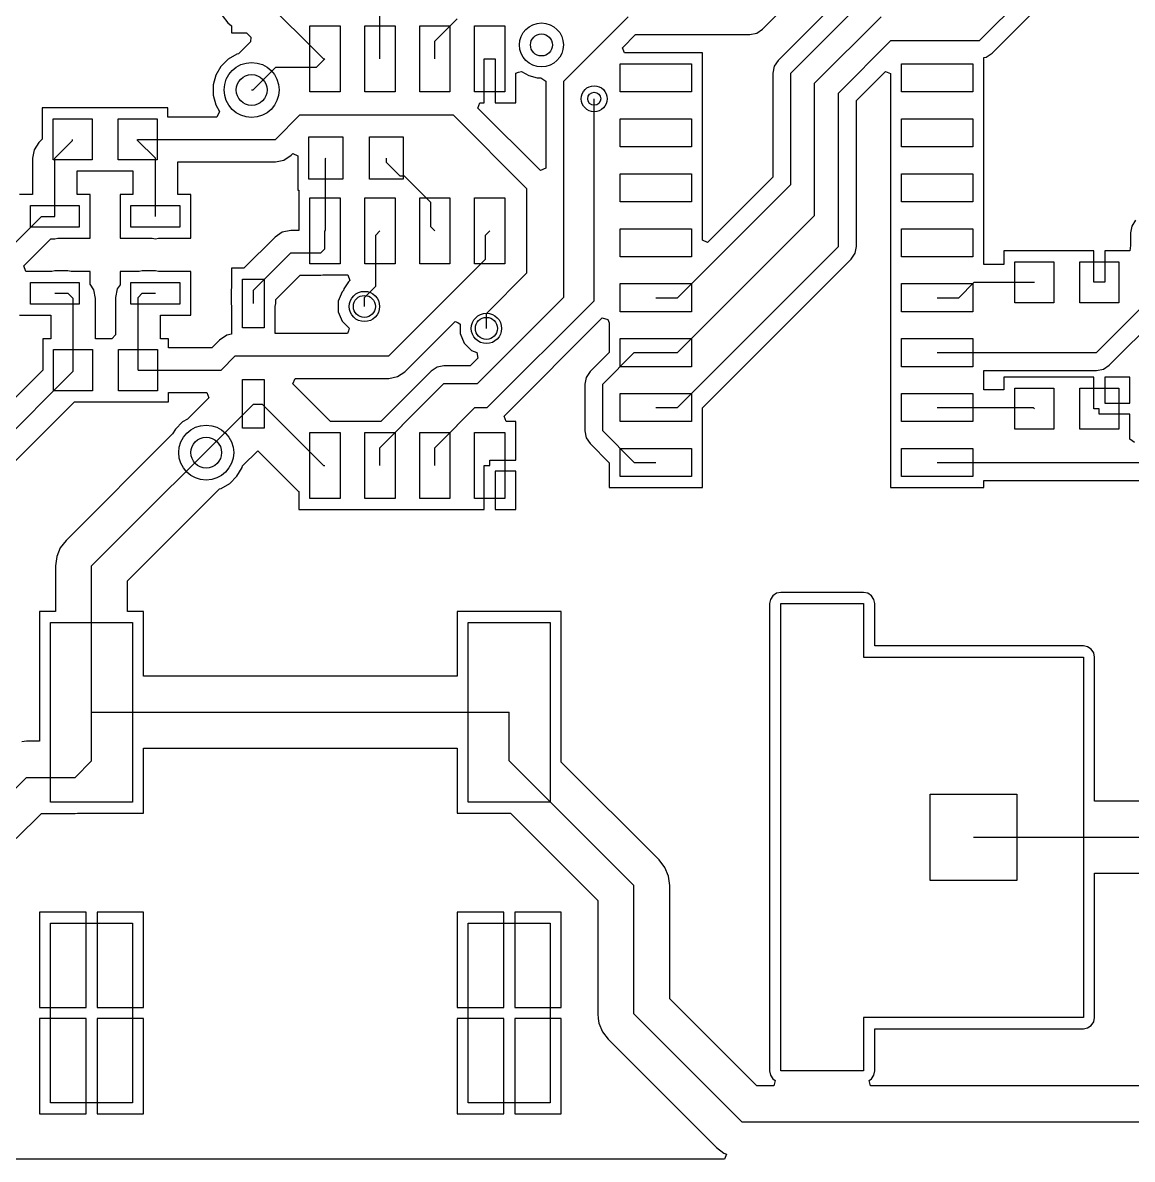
# Model space of a CAD drawing. Header units: inches. Extents: x 58 to 161, y 42 to 107.
# Drawn here: x 72.9 to 98.54, y 42.34 to 68.61 of the extents above; entities that cross this region are included whole.
import ezdxf

# ---------------------------------------------------------------- set-up
doc = ezdxf.new("R2010")
doc.units = ezdxf.units.IN
doc.layers.add('Top Layer', color=1, linetype='Continuous')
doc.layers.add('Via Holes', color=16, linetype='Continuous')

# ---------------------------------------------------------------- blocks, each defined once
blk = doc.blocks.new('VREG_LM2575HVSX_5_0_NOPB_4')
at = {"layer": 'Top Layer'}
for p, q in [((5.715, 4.165), (5.715, 5.4)), ((5.715, 5.4), (7.625, 5.4)), ((7.625, 5.4), (7.625, -5.4)), ((0.635, -4.165), (0.635, 4.165)), ((0.635, 4.165), (5.715, 4.165)), ((-7.625, 3.935), (-5.465, 3.935)), ((-7.625, 2.865), (-7.625, 3.935)), ((-5.465, 3.935), (-5.465, 2.865)), ((-5.465, 2.865), (-7.625, 2.865)), ((-7.625, 2.235), (-5.465, 2.235)), ((-7.625, 1.165), (-7.625, 2.235)), ((-5.465, 2.235), (-5.465, 1.165)), ((-5.465, 1.165), (-7.625, 1.165)), ((2.175, 1), (4.175, 1)), ((2.175, -1), (2.175, 1)), ((4.175, 1), (4.175, -1)), ((-7.625, 0.535), (-5.465, 0.535)), ((-7.625, -0.535), (-7.625, 0.535)), ((-5.465, 0.535), (-5.465, -0.535)), ((-5.465, -0.535), (-7.625, -0.535)), ((4.175, -1), (2.175, -1)), ((-7.625, -1.165), (-5.465, -1.165)), ((-7.625, -2.235), (-7.625, -1.165)), ((-5.465, -1.165), (-5.465, -2.235)), ((-5.465, -2.235), (-7.625, -2.235)), ((-7.625, -2.865), (-5.465, -2.865)), ((-7.625, -3.935), (-7.625, -2.865)), ((-5.465, -2.865), (-5.465, -3.935)), ((-5.465, -3.935), (-7.625, -3.935)), ((5.715, -4.165), (0.635, -4.165)), ((5.715, -5.4), (5.715, -4.165)), ((7.625, -5.4), (5.715, -5.4))]:
    blk.add_line(p, q, dxfattribs=at)
blk = doc.blocks.new('RESC1608X55N_12')
at = {"layer": 'Top Layer'}
for p, q in [((-1.2, -0.475), (-1.2, 0.475)), ((-1.2, 0.475), (-0.3, 0.475)), ((-0.3, 0.475), (-0.3, -0.475)), ((0.3, -0.475), (0.3, 0.475)), ((0.3, 0.475), (1.2, 0.475)), ((1.2, 0.475), (1.2, -0.475)), ((-0.3, -0.475), (-1.2, -0.475)), ((1.2, -0.475), (0.3, -0.475))]:
    blk.add_line(p, q, dxfattribs=at)
blk = doc.blocks.new('RESC1608X55N_14')
at = {"layer": 'Top Layer'}
for p, q in [((-1.2, -0.475), (-1.2, 0.475)), ((-1.2, 0.475), (-0.3, 0.475)), ((-0.3, 0.475), (-0.3, -0.475)), ((0.3, -0.475), (0.3, 0.475)), ((0.3, 0.475), (1.2, 0.475)), ((1.2, 0.475), (1.2, -0.475)), ((-0.3, -0.475), (-1.2, -0.475)), ((1.2, -0.475), (0.3, -0.475))]:
    blk.add_line(p, q, dxfattribs=at)
blk = doc.blocks.new('RESC1608X55N_16')
at = {"layer": 'Top Layer'}
for p, q in [((-1.2, -0.475), (-1.2, 0.475)), ((-1.2, 0.475), (-0.3, 0.475)), ((-0.3, 0.475), (-0.3, -0.475)), ((0.3, -0.475), (0.3, 0.475)), ((0.3, 0.475), (1.2, 0.475)), ((1.2, 0.475), (1.2, -0.475)), ((-0.3, -0.475), (-1.2, -0.475)), ((1.2, -0.475), (0.3, -0.475))]:
    blk.add_line(p, q, dxfattribs=at)
blk = doc.blocks.new('RESC1608X55N_18')
at = {"layer": 'Top Layer'}
for p, q in [((-1.2, -0.475), (-1.2, 0.475)), ((-1.2, 0.475), (-0.3, 0.475)), ((-0.3, 0.475), (-0.3, -0.475)), ((0.3, -0.475), (0.3, 0.475)), ((0.3, 0.475), (1.2, 0.475)), ((1.2, 0.475), (1.2, -0.475)), ((-0.3, -0.475), (-1.2, -0.475)), ((1.2, -0.475), (0.3, -0.475))]:
    blk.add_line(p, q, dxfattribs=at)
blk = doc.blocks.new('SOD2713X115N_54')
at = {"layer": 'Top Layer'}
for p, q in [((-1.724, 0.25), (-0.599, 0.25)), ((-1.724, -0.25), (-1.724, 0.25)), ((-0.599, 0.25), (-0.599, -0.25)), ((0.599, 0.25), (1.724, 0.25)), ((0.599, -0.25), (0.599, 0.25)), ((1.724, 0.25), (1.724, -0.25)), ((-0.599, -0.25), (-1.724, -0.25)), ((1.724, -0.25), (0.599, -0.25))]:
    blk.add_line(p, q, dxfattribs=at)
blk = doc.blocks.new('SOD2713X115N_56')
at = {"layer": 'Top Layer'}
for p, q in [((-1.724, 0.25), (-0.599, 0.25)), ((-1.724, -0.25), (-1.724, 0.25)), ((-0.599, 0.25), (-0.599, -0.25)), ((0.599, 0.25), (1.724, 0.25)), ((0.599, -0.25), (0.599, 0.25)), ((1.724, 0.25), (1.724, -0.25)), ((-0.599, -0.25), (-1.724, -0.25)), ((1.724, -0.25), (0.599, -0.25))]:
    blk.add_line(p, q, dxfattribs=at)
blk = doc.blocks.new('SOD2713X115N_66')
at = {"layer": 'Top Layer'}
for p, q in [((-1.724, 0.25), (-0.599, 0.25)), ((-1.724, -0.25), (-1.724, 0.25)), ((-0.599, 0.25), (-0.599, -0.25)), ((0.599, 0.25), (1.724, 0.25)), ((0.599, -0.25), (0.599, 0.25)), ((1.724, 0.25), (1.724, -0.25)), ((-0.599, -0.25), (-1.724, -0.25)), ((1.724, -0.25), (0.599, -0.25))]:
    blk.add_line(p, q, dxfattribs=at)
blk = doc.blocks.new('16SVF270M_73')
at = {"layer": 'Top Layer'}
for p, q in [((-5.55, 0.95), (-1.4, 0.95)), ((-5.55, -0.95), (-5.55, 0.95)), ((-1.4, 0.95), (-1.4, -0.95)), ((1.4, 0.95), (5.55, 0.95)), ((1.4, -0.95), (1.4, 0.95)), ((5.55, 0.95), (5.55, -0.95)), ((-1.4, -0.95), (-5.55, -0.95)), ((5.55, -0.95), (1.4, -0.95))]:
    blk.add_line(p, q, dxfattribs=at)
blk = doc.blocks.new('16SVF270M_74')
at = {"layer": 'Top Layer'}
for p, q in [((-5.55, 0.95), (-1.4, 0.95)), ((-5.55, -0.95), (-5.55, 0.95)), ((-1.4, 0.95), (-1.4, -0.95)), ((1.4, 0.95), (5.55, 0.95)), ((1.4, -0.95), (1.4, 0.95)), ((5.55, 0.95), (5.55, -0.95)), ((-1.4, -0.95), (-5.55, -0.95)), ((5.55, -0.95), (1.4, -0.95))]:
    blk.add_line(p, q, dxfattribs=at)
blk = doc.blocks.new('CAPC1608X87N_89')
at = {"layer": 'Top Layer'}
for p, q in [((-1.09, -0.49), (-1.09, 0.49)), ((-1.09, 0.49), (-0.31, 0.49)), ((-0.31, 0.49), (-0.31, -0.49)), ((0.31, -0.49), (0.31, 0.49)), ((0.31, 0.49), (1.09, 0.49)), ((1.09, 0.49), (1.09, -0.49)), ((-0.31, -0.49), (-1.09, -0.49)), ((1.09, -0.49), (0.31, -0.49))]:
    blk.add_line(p, q, dxfattribs=at)
blk = doc.blocks.new('SOIC127P600X175_8N_95')
at = {"layer": 'Top Layer'}
for p, q in [((-3.475, 2.255), (-1.95, 2.255)), ((-3.475, 1.555), (-3.475, 2.255)), ((-1.95, 2.255), (-1.95, 1.555)), ((1.95, 2.255), (3.475, 2.255)), ((1.95, 1.555), (1.95, 2.255)), ((3.475, 2.255), (3.475, 1.555)), ((-1.95, 1.555), (-3.475, 1.555)), ((3.475, 1.555), (1.95, 1.555)), ((-3.475, 0.985), (-1.95, 0.985)), ((-3.475, 0.285), (-3.475, 0.985)), ((-1.95, 0.985), (-1.95, 0.285)), ((1.95, 0.985), (3.475, 0.985)), ((1.95, 0.285), (1.95, 0.985)), ((3.475, 0.985), (3.475, 0.285)), ((-1.95, 0.285), (-3.475, 0.285)), ((3.475, 0.285), (1.95, 0.285)), ((-3.475, -0.285), (-1.95, -0.285)), ((-3.475, -0.985), (-3.475, -0.285)), ((-1.95, -0.285), (-1.95, -0.985)), ((1.95, -0.285), (3.475, -0.285)), ((1.95, -0.985), (1.95, -0.285)), ((3.475, -0.285), (3.475, -0.985)), ((-1.95, -0.985), (-3.475, -0.985)), ((3.475, -0.985), (1.95, -0.985)), ((-3.475, -1.555), (-1.95, -1.555)), ((-3.475, -2.255), (-3.475, -1.555)), ((-1.95, -1.555), (-1.95, -2.255)), ((1.95, -1.555), (3.475, -1.555)), ((1.95, -2.255), (1.95, -1.555)), ((3.475, -1.555), (3.475, -2.255)), ((-1.95, -2.255), (-3.475, -2.255)), ((3.475, -2.255), (1.95, -2.255))]:
    blk.add_line(p, q, dxfattribs=at)
blk = doc.blocks.new('SOIC127P700X220_16N_97')
at = {"layer": 'Top Layer'}
for p, q in [((-4.075, 4.77), (-2.425, 4.77)), ((-4.075, 4.12), (-4.075, 4.77)), ((-2.425, 4.77), (-2.425, 4.12)), ((2.425, 4.77), (4.075, 4.77)), ((2.425, 4.12), (2.425, 4.77)), ((4.075, 4.77), (4.075, 4.12)), ((-2.425, 4.12), (-4.075, 4.12)), ((4.075, 4.12), (2.425, 4.12)), ((-4.075, 3.5), (-2.425, 3.5)), ((-4.075, 2.85), (-4.075, 3.5)), ((-2.425, 3.5), (-2.425, 2.85)), ((2.425, 3.5), (4.075, 3.5)), ((2.425, 2.85), (2.425, 3.5)), ((4.075, 3.5), (4.075, 2.85)), ((-2.425, 2.85), (-4.075, 2.85)), ((4.075, 2.85), (2.425, 2.85)), ((-4.075, 2.23), (-2.425, 2.23)), ((-4.075, 1.58), (-4.075, 2.23)), ((-2.425, 2.23), (-2.425, 1.58)), ((2.425, 2.23), (4.075, 2.23)), ((2.425, 1.58), (2.425, 2.23)), ((4.075, 2.23), (4.075, 1.58)), ((-2.425, 1.58), (-4.075, 1.58)), ((4.075, 1.58), (2.425, 1.58)), ((-4.075, 0.96), (-2.425, 0.96)), ((-4.075, 0.31), (-4.075, 0.96)), ((-2.425, 0.96), (-2.425, 0.31)), ((2.425, 0.96), (4.075, 0.96)), ((2.425, 0.31), (2.425, 0.96)), ((4.075, 0.96), (4.075, 0.31)), ((-2.425, 0.31), (-4.075, 0.31)), ((4.075, 0.31), (2.425, 0.31)), ((-4.075, -0.31), (-2.425, -0.31)), ((-4.075, -0.96), (-4.075, -0.31)), ((-2.425, -0.31), (-2.425, -0.96)), ((2.425, -0.31), (4.075, -0.31)), ((2.425, -0.96), (2.425, -0.31)), ((4.075, -0.31), (4.075, -0.96)), ((-2.425, -0.96), (-4.075, -0.96)), ((4.075, -0.96), (2.425, -0.96)), ((-4.075, -1.58), (-2.425, -1.58)), ((-4.075, -2.23), (-4.075, -1.58)), ((-2.425, -1.58), (-2.425, -2.23)), ((2.425, -1.58), (4.075, -1.58)), ((2.425, -2.23), (2.425, -1.58)), ((4.075, -1.58), (4.075, -2.23)), ((-2.425, -2.23), (-4.075, -2.23)), ((4.075, -2.23), (2.425, -2.23)), ((-4.075, -2.85), (-2.425, -2.85)), ((-4.075, -3.5), (-4.075, -2.85)), ((-2.425, -2.85), (-2.425, -3.5)), ((2.425, -2.85), (4.075, -2.85)), ((2.425, -3.5), (2.425, -2.85)), ((4.075, -2.85), (4.075, -3.5)), ((-2.425, -3.5), (-4.075, -3.5)), ((4.075, -3.5), (2.425, -3.5)), ((-4.075, -4.12), (-2.425, -4.12)), ((-4.075, -4.77), (-4.075, -4.12)), ((-2.425, -4.12), (-2.425, -4.77)), ((2.425, -4.12), (4.075, -4.12)), ((2.425, -4.77), (2.425, -4.12)), ((4.075, -4.12), (4.075, -4.77)), ((-2.425, -4.77), (-4.075, -4.77)), ((4.075, -4.77), (2.425, -4.77))]:
    blk.add_line(p, q, dxfattribs=at)
blk = doc.blocks.new('SOIC127P600X175_8N_99')
at = {"layer": 'Top Layer'}
for p, q in [((-3.475, 2.255), (-1.95, 2.255)), ((-3.475, 1.555), (-3.475, 2.255)), ((-1.95, 2.255), (-1.95, 1.555)), ((1.95, 2.255), (3.475, 2.255)), ((1.95, 1.555), (1.95, 2.255)), ((3.475, 2.255), (3.475, 1.555)), ((-1.95, 1.555), (-3.475, 1.555)), ((3.475, 1.555), (1.95, 1.555)), ((-3.475, 0.985), (-1.95, 0.985)), ((-3.475, 0.285), (-3.475, 0.985)), ((-1.95, 0.985), (-1.95, 0.285)), ((1.95, 0.985), (3.475, 0.985)), ((1.95, 0.285), (1.95, 0.985)), ((3.475, 0.985), (3.475, 0.285)), ((-1.95, 0.285), (-3.475, 0.285)), ((3.475, 0.285), (1.95, 0.285)), ((-3.475, -0.285), (-1.95, -0.285)), ((-3.475, -0.985), (-3.475, -0.285)), ((-1.95, -0.285), (-1.95, -0.985)), ((1.95, -0.285), (3.475, -0.285)), ((1.95, -0.985), (1.95, -0.285)), ((3.475, -0.285), (3.475, -0.985)), ((-1.95, -0.985), (-3.475, -0.985)), ((3.475, -0.985), (1.95, -0.985)), ((-3.475, -1.555), (-1.95, -1.555)), ((-3.475, -2.255), (-3.475, -1.555)), ((-1.95, -1.555), (-1.95, -2.255)), ((1.95, -1.555), (3.475, -1.555)), ((1.95, -2.255), (1.95, -1.555)), ((3.475, -1.555), (3.475, -2.255)), ((-1.95, -2.255), (-3.475, -2.255)), ((3.475, -2.255), (1.95, -2.255))]:
    blk.add_line(p, q, dxfattribs=at)

msp = doc.modelspace()

# ---------------------------------------------------------------- linework, layer by layer
at = {"layer": 'Top Layer'}
for p, q in [((81.153, 67.773), (81.153, 69.418)), ((89.996, 68.459), (90.984, 69.446)), ((95.008, 68.196), (96.218, 69.406)), ((78.43, 69.196), (79.853, 67.773)), ((91.947, 69.329), (90.355, 67.737)), ((90.646, 67.445), (92.505, 69.304)), ((95.3, 67.905), (96.51, 69.115)), ((77.511, 68.78), (77.643, 68.607)), ((77.643, 68.607), (77.728, 68.542)), ((82.423, 68.185), (82.939, 68.701)), ((85.402, 67.259), (86.893, 68.75)), ((91.2, 67.216), (92.735, 68.75)), ((77.728, 68.542), (77.728, 68.38)), ((77.728, 68.38), (78.068, 68.38)), ((78.068, 68.38), (78.169, 68.279)), ((86.757, 68.032), (87.063, 68.338)), ((87.063, 68.338), (89.705, 68.338)), ((89.705, 68.338), (89.863, 68.369)), ((89.863, 68.369), (89.996, 68.459)), ((78.162, 68.171), (77.886, 67.895)), ((78.169, 68.279), (78.162, 68.171)), ((82.423, 67.773), (82.423, 68.185)), ((91.754, 66.986), (92.964, 68.196)), ((92.964, 68.196), (95.008, 68.196)), ((77.847, 67.884), (77.644, 67.767)), ((77.886, 67.895), (77.847, 67.884)), ((79.692, 67.582), (79.883, 67.773)), ((79.853, 67.773), (79.883, 67.773)), ((83.566, 66.756), (83.566, 67.773)), ((83.566, 67.773), (83.82, 67.773)), ((83.82, 67.773), (83.82, 66.756)), ((86.806, 67.914), (86.757, 68.032)), ((88.61, 67.914), (86.806, 67.914)), ((88.61, 66.771), (88.61, 67.914)), ((95.11, 67.804), (95.166, 67.815)), ((95.11, 66.771), (95.11, 67.804)), ((95.166, 67.815), (95.3, 67.905)), ((77.479, 67.602), (77.362, 67.399)), ((77.644, 67.767), (77.479, 67.602)), ((78.225, 67.056), (78.751, 67.582)), ((78.751, 67.582), (79.692, 67.582)), ((90.266, 67.603), (90.234, 67.445)), ((90.355, 67.737), (90.266, 67.603)), ((77.362, 67.399), (77.301, 67.173)), ((84.297, 67.444), (84.357, 67.468)), ((84.297, 66.756), (84.297, 67.444)), ((84.357, 67.468), (84.424, 67.485)), ((84.424, 67.485), (84.593, 67.387)), ((84.593, 67.387), (84.786, 67.335)), ((84.786, 67.335), (84.876, 67.335)), ((84.876, 67.335), (84.989, 67.26)), ((84.989, 67.26), (84.99, 67.217)), ((85.402, 62.264), (85.402, 67.259)), ((90.234, 67.445), (90.234, 65.042)), ((90.646, 64.871), (90.646, 67.445)), ((92.166, 66.816), (92.834, 67.484)), ((92.834, 67.484), (92.952, 67.435)), ((92.952, 67.435), (92.952, 66.771)), ((77.301, 67.173), (77.301, 66.939)), ((78.19, 67.056), (78.225, 67.056)), ((84.99, 67.217), (84.99, 65.245)), ((91.2, 64.155), (91.2, 67.216)), ((91.754, 63.439), (91.754, 66.986)), ((77.301, 66.939), (77.362, 66.713)), ((83.416, 66.639), (83.465, 66.756)), ((83.465, 66.756), (83.566, 66.756)), ((83.82, 66.756), (84.297, 66.756)), ((86.106, 62.185), (86.106, 66.853)), ((88.61, 66.756), (88.61, 66.771)), ((88.61, 66.644), (88.61, 66.756)), ((88.61, 66.756), (88.61, 66.756)), ((92.166, 63.439), (92.166, 66.816)), ((92.952, 66.771), (92.952, 66.756)), ((92.952, 66.756), (92.952, 66.644)), ((95.11, 66.756), (95.11, 66.771)), ((95.11, 66.644), (95.11, 66.756)), ((74.757, 66.642), (73.349, 66.642)), ((73.349, 66.642), (73.349, 65.916)), ((74.849, 66.642), (74.757, 66.642)), ((74.757, 66.642), (74.757, 66.642)), ((76.257, 66.642), (74.849, 66.642)), ((74.849, 66.642), (74.849, 66.642)), ((76.257, 66.431), (76.257, 66.642)), ((77.362, 66.713), (77.451, 66.558)), ((77.451, 66.558), (77.389, 66.431)), ((78.739, 65.913), (79.305, 66.479)), ((79.305, 66.479), (82.844, 66.479)), ((82.844, 66.479), (84.551, 64.772)), ((84.863, 65.192), (83.416, 66.639)), ((88.61, 65.486), (88.61, 66.644)), ((88.61, 66.644), (88.61, 66.644)), ((92.952, 66.644), (92.952, 66.629)), ((92.952, 66.629), (92.952, 65.501)), ((95.11, 66.629), (95.11, 66.644)), ((95.11, 65.501), (95.11, 66.629)), ((77.389, 66.431), (76.257, 66.431)), ((73.162, 65.674), (73.123, 65.476)), ((73.275, 65.842), (73.162, 65.674)), ((73.349, 65.916), (73.275, 65.842)), ((73.641, 65.476), (74.053, 65.888)), ((74.053, 65.888), (74.053, 65.913)), ((75.553, 65.913), (78.739, 65.913)), ((75.553, 65.888), (75.553, 65.913)), ((75.553, 65.888), (75.965, 65.476)), ((73.123, 65.476), (73.123, 64.639)), ((73.641, 64.135), (73.641, 65.476)), ((75.965, 64.135), (75.965, 65.476)), ((78.739, 65.395), (78.937, 65.434)), ((78.937, 65.434), (79.105, 65.547)), ((79.105, 65.547), (79.144, 65.586)), ((79.144, 65.586), (79.261, 65.537)), ((79.261, 65.537), (79.261, 64.737)), ((79.894, 65.47), (79.905, 65.481)), ((79.894, 63.81), (79.894, 65.47)), ((81.305, 65.381), (81.305, 65.481)), ((88.61, 65.374), (88.61, 65.486)), ((88.61, 65.486), (88.61, 65.486)), ((92.952, 65.501), (92.952, 65.486)), ((92.952, 65.486), (92.952, 65.374)), ((95.11, 65.486), (95.11, 65.501)), ((95.11, 65.374), (95.11, 65.486)), ((74.159, 64.639), (74.159, 65.184)), ((74.159, 65.184), (74.757, 65.184)), ((74.757, 65.184), (74.757, 65.184)), ((74.757, 65.184), (74.849, 65.184)), ((74.849, 65.184), (74.849, 65.184)), ((74.849, 65.184), (75.447, 65.184)), ((75.447, 65.184), (75.447, 64.639)), ((76.483, 64.639), (76.483, 65.395)), ((76.483, 65.395), (78.739, 65.395)), ((81.305, 65.381), (81.617, 65.07)), ((84.99, 65.245), (84.863, 65.192)), ((88.61, 64.216), (88.61, 65.374)), ((88.61, 65.374), (88.61, 65.374)), ((92.952, 65.374), (92.952, 65.359)), ((92.952, 65.359), (92.952, 64.231)), ((95.11, 65.359), (95.11, 65.374)), ((95.11, 64.231), (95.11, 65.359)), ((81.617, 65.07), (81.713, 65.07)), ((81.713, 65.07), (82.327, 64.456)), ((90.234, 65.042), (88.727, 63.534)), ((73.123, 64.639), (72.825, 64.639)), ((74.457, 64.639), (74.159, 64.639)), ((74.457, 63.631), (74.457, 64.639)), ((75.447, 64.639), (75.149, 64.639)), ((75.149, 64.639), (75.149, 63.631)), ((76.781, 64.639), (76.483, 64.639)), ((76.781, 63.631), (76.781, 64.639)), ((79.261, 64.737), (79.279, 64.737)), ((79.279, 64.737), (79.279, 63.808)), ((84.551, 62.826), (84.551, 64.772)), ((88.031, 62.255), (90.646, 64.871)), ((82.327, 63.895), (82.327, 64.456)), ((72.321, 63.119), (73.337, 64.135)), ((73.337, 64.135), (73.641, 64.135)), ((88.031, 60.985), (91.2, 64.155)), ((88.61, 64.104), (88.61, 64.216)), ((88.61, 64.216), (88.61, 64.216)), ((88.61, 63.583), (88.61, 64.104)), ((88.61, 64.104), (88.61, 64.104)), ((92.952, 64.231), (92.952, 64.216)), ((92.952, 64.216), (92.952, 64.104)), ((92.952, 64.104), (92.952, 64.089)), ((95.11, 64.216), (95.11, 64.231)), ((95.11, 64.104), (95.11, 64.216)), ((95.11, 64.089), (95.11, 64.104)), ((82.327, 63.895), (82.423, 63.799)), ((92.952, 64.089), (92.952, 62.946)), ((95.11, 63.023), (95.11, 64.089)), ((98.527, 63.912), (98.496, 63.754)), ((98.616, 64.045), (98.527, 63.912)), ((72.922, 62.988), (73.551, 63.617)), ((73.551, 63.617), (73.641, 63.617)), ((73.641, 63.617), (73.711, 63.631)), ((73.711, 63.631), (74.457, 63.631)), ((75.149, 63.631), (75.895, 63.631)), ((75.895, 63.631), (75.965, 63.617)), ((75.965, 63.617), (76.035, 63.631)), ((76.035, 63.631), (76.781, 63.631)), ((78.73, 63.657), (78.012, 62.938)), ((78.898, 63.769), (78.73, 63.657)), ((79.096, 63.808), (78.898, 63.769)), ((79.279, 63.808), (79.096, 63.808)), ((79.883, 63.799), (79.894, 63.81)), ((79.883, 63.387), (79.883, 63.799)), ((81.057, 63.703), (81.153, 63.799)), ((81.057, 62.518), (81.057, 63.703)), ((83.597, 63.703), (83.693, 63.799)), ((83.597, 63.142), (83.597, 63.703)), ((88.727, 63.534), (88.61, 63.583)), ((98.496, 63.754), (98.496, 63.461)), ((79.787, 63.291), (79.883, 63.387)), ((88.031, 59.715), (91.754, 63.439)), ((92.135, 63.281), (92.166, 63.439)), ((96.947, 63.34), (95.574, 63.34)), ((95.574, 63.34), (95.574, 63.023)), ((96.982, 63.34), (96.947, 63.34)), ((97.074, 63.34), (96.982, 63.34)), ((97.109, 63.34), (97.074, 63.34)), ((97.651, 63.34), (97.109, 63.34)), ((97.651, 62.611), (97.651, 63.34)), ((98.482, 63.34), (97.905, 63.34)), ((97.905, 63.34), (97.905, 62.611)), ((98.496, 63.461), (98.482, 63.34)), ((78.232, 62.426), (79.096, 63.291)), ((79.096, 63.291), (79.787, 63.291)), ((81.364, 60.909), (83.597, 63.142)), ((88.61, 59.712), (92.046, 63.148)), ((92.046, 63.148), (92.135, 63.281)), ((72.975, 62.861), (72.922, 62.988)), ((73.571, 62.861), (72.975, 62.861)), ((73.641, 62.875), (73.571, 62.861)), ((73.946, 62.875), (73.641, 62.875)), ((74.016, 62.861), (73.946, 62.875)), ((74.457, 62.861), (74.016, 62.861)), ((74.457, 62.564), (74.457, 62.861)), ((75.59, 62.861), (75.149, 62.861)), ((75.149, 62.861), (75.149, 62.553)), ((75.66, 62.875), (75.59, 62.861)), ((75.661, 62.875), (75.66, 62.875)), ((75.965, 62.875), (75.661, 62.875)), ((76.035, 62.861), (75.965, 62.875)), ((76.781, 62.861), (76.035, 62.861)), ((76.781, 61.853), (76.781, 62.861)), ((78.012, 62.938), (77.728, 62.938)), ((77.728, 62.938), (77.728, 62.497)), ((79.787, 62.773), (79.837, 62.783)), ((79.837, 62.783), (80.409, 62.783)), ((80.409, 62.783), (80.462, 62.656)), ((83.616, 61.891), (84.551, 62.826)), ((92.952, 62.946), (92.952, 62.946)), ((92.952, 62.946), (92.952, 62.834)), ((92.952, 62.834), (92.952, 62.834)), ((92.952, 62.834), (92.952, 61.691)), ((95.574, 63.023), (95.11, 63.023)), ((74.544, 62.436), (74.457, 62.564)), ((75.149, 62.553), (75.086, 62.46)), ((78.75, 62.212), (79.311, 62.773)), ((79.311, 62.773), (79.787, 62.773)), ((80.431, 62.625), (80.319, 62.457)), ((80.462, 62.656), (80.431, 62.625)), ((94.531, 62.255), (94.886, 62.611)), ((94.886, 62.611), (96.278, 62.611)), ((97.905, 62.611), (97.651, 62.611)), ((73.641, 62.357), (73.946, 62.357)), ((73.946, 62.357), (74.065, 62.238)), ((74.583, 62.238), (74.544, 62.436)), ((75.086, 62.46), (75.047, 62.262)), ((75.047, 62.262), (75.047, 61.398)), ((75.565, 62.262), (75.66, 62.357)), ((75.565, 60.579), (75.565, 62.262)), ((75.66, 62.357), (75.965, 62.357)), ((77.728, 62.497), (77.714, 62.426)), ((77.714, 62.426), (77.714, 62.122)), ((78.232, 62.122), (78.232, 62.426)), ((80.285, 62.394), (80.193, 62.172)), ((80.312, 62.421), (80.285, 62.394)), ((80.319, 62.457), (80.312, 62.421)), ((80.797, 62.258), (81.057, 62.518)), ((80.797, 62.052), (80.797, 62.258)), ((83.406, 60.269), (85.402, 62.264)), ((74.065, 60.579), (74.065, 62.238)), ((74.583, 61.308), (74.583, 62.238)), ((77.714, 62.122), (77.728, 62.052)), ((77.728, 62.052), (77.728, 61.41)), ((78.736, 62.052), (78.75, 62.122)), ((78.736, 61.427), (78.736, 62.052)), ((78.75, 62.122), (78.75, 62.212)), ((80.193, 62.172), (80.193, 61.932)), ((83.636, 59.715), (86.106, 62.185)), ((87.531, 62.255), (88.031, 62.255)), ((94.031, 62.255), (94.531, 62.255)), ((97.714, 60.985), (98.908, 62.179)), ((72.825, 61.853), (73.547, 61.853)), ((73.547, 61.853), (73.547, 61.308)), ((76.083, 61.308), (76.083, 61.853)), ((76.083, 61.853), (76.781, 61.853)), ((80.193, 61.932), (80.285, 61.71)), ((83.616, 61.545), (83.616, 61.891)), ((84.022, 59.518), (86.292, 61.789)), ((86.292, 61.789), (86.423, 61.751)), ((86.423, 61.751), (86.452, 61.676)), ((98.005, 60.694), (99.199, 61.888)), ((80.285, 61.71), (80.441, 61.554)), ((80.431, 61.488), (80.402, 61.427)), ((80.441, 61.554), (80.431, 61.488)), ((81.73, 60.543), (82.895, 61.707)), ((82.895, 61.707), (82.958, 61.684)), ((82.958, 61.684), (83.012, 61.645)), ((83.012, 61.645), (83.012, 61.425)), ((86.452, 61.676), (86.452, 61.564)), ((86.452, 61.564), (86.452, 61.564)), ((86.452, 61.564), (86.452, 61.549)), ((86.452, 61.549), (86.452, 60.989)), ((92.952, 61.691), (92.952, 61.676)), ((92.952, 61.676), (92.952, 61.564)), ((92.952, 61.564), (92.952, 61.549)), ((92.952, 61.549), (92.952, 60.421)), ((73.547, 61.308), (73.361, 61.308)), ((73.361, 61.308), (73.361, 60.582)), ((74.734, 61.308), (74.583, 61.308)), ((74.769, 61.308), (74.734, 61.308)), ((74.957, 61.308), (74.769, 61.308)), ((75.047, 61.398), (74.957, 61.308)), ((76.269, 61.308), (76.083, 61.308)), ((76.269, 61.097), (76.269, 61.308)), ((77.446, 61.275), (77.268, 61.097)), ((77.614, 61.388), (77.446, 61.275)), ((77.728, 61.41), (77.614, 61.388)), ((80.402, 61.427), (78.736, 61.427)), ((83.012, 61.425), (83.104, 61.203)), ((77.268, 61.097), (76.269, 61.097)), ((83.104, 61.203), (83.274, 61.033)), ((83.274, 61.033), (83.39, 60.985)), ((83.39, 60.985), (83.415, 60.86)), ((86.452, 60.989), (86.011, 60.548)), ((86.302, 60.256), (87.031, 60.985)), ((87.031, 60.985), (87.531, 60.985)), ((87.531, 60.985), (88.031, 60.985)), ((94.031, 60.985), (97.714, 60.985)), ((77.482, 60.579), (77.812, 60.909)), ((77.812, 60.909), (81.364, 60.909)), ((82.633, 60.681), (82.475, 60.649)), ((83.236, 60.681), (82.633, 60.681)), ((83.415, 60.86), (83.236, 60.681)), ((97.871, 60.605), (98.005, 60.694)), ((73.361, 60.582), (69.684, 56.906)), ((69.899, 56.388), (74.065, 60.554)), ((74.065, 60.554), (74.065, 60.579)), ((75.565, 60.579), (77.482, 60.579)), ((81.364, 60.391), (81.562, 60.431)), ((82.342, 60.56), (81.378, 59.596)), ((81.562, 60.431), (81.73, 60.543)), ((82.475, 60.649), (82.342, 60.56)), ((86.011, 60.548), (85.921, 60.414)), ((92.952, 60.421), (92.952, 60.406)), ((95.11, 60.421), (95.11, 60.573)), ((95.11, 60.573), (97.714, 60.573)), ((95.11, 60.406), (95.11, 60.421)), ((96.947, 60.419), (95.574, 60.419)), ((95.574, 60.419), (95.574, 60.127)), ((96.982, 60.419), (96.947, 60.419)), ((97.074, 60.419), (96.982, 60.419)), ((97.109, 60.419), (97.074, 60.419)), ((97.651, 60.419), (97.109, 60.419)), ((97.651, 59.69), (97.651, 60.419)), ((97.714, 60.573), (97.871, 60.605)), ((98.482, 60.419), (97.905, 60.419)), ((97.905, 60.419), (97.905, 59.817)), ((98.482, 59.817), (98.482, 60.419)), ((79.141, 60.264), (79.193, 60.391)), ((80.014, 59.391), (79.141, 60.264)), ((79.193, 60.391), (81.364, 60.391)), ((81.669, 59.305), (82.633, 60.269)), ((82.633, 60.269), (83.406, 60.269)), ((85.921, 60.414), (85.89, 60.256)), ((85.89, 60.256), (85.89, 59.174)), ((86.302, 59.174), (86.302, 60.256)), ((92.952, 60.406), (92.952, 60.294)), ((92.952, 60.294), (92.952, 60.279)), ((92.952, 60.279), (92.952, 59.151)), ((95.11, 60.294), (95.11, 60.406)), ((95.11, 60.279), (95.11, 60.294)), ((95.11, 60.127), (95.11, 60.279)), ((76.269, 59.85), (76.269, 60.061)), ((76.269, 60.061), (77.152, 60.061)), ((77.2, 59.944), (76.707, 59.451)), ((77.152, 60.061), (77.2, 59.944)), ((95.574, 60.127), (95.11, 60.127)), ((70.265, 56.022), (74.093, 59.85)), ((74.093, 59.85), (74.734, 59.85)), ((74.49, 56.056), (78.232, 59.798)), ((74.734, 59.85), (74.769, 59.85)), ((74.769, 59.85), (74.861, 59.85)), ((74.861, 59.85), (74.896, 59.85)), ((74.896, 59.85), (76.269, 59.85)), ((78.232, 59.798), (78.43, 59.798)), ((78.43, 59.798), (79.853, 58.375)), ((82.939, 59.305), (83.349, 59.715)), ((83.349, 59.715), (83.636, 59.715)), ((87.531, 59.715), (88.031, 59.715)), ((88.61, 59.136), (88.61, 59.712)), ((94.031, 59.715), (96.253, 59.715)), ((96.253, 59.715), (96.278, 59.69)), ((97.778, 59.69), (97.651, 59.69)), ((97.778, 59.563), (97.778, 59.69)), ((97.905, 59.817), (98.482, 59.817)), ((76.594, 59.385), (76.428, 59.22)), ((76.707, 59.451), (76.594, 59.385)), ((80.422, 59.391), (80.014, 59.391)), ((80.487, 59.391), (80.422, 59.391)), ((80.549, 59.391), (80.487, 59.391)), ((80.487, 59.391), (80.487, 59.391)), ((80.549, 59.391), (80.549, 59.391)), ((81.174, 59.391), (80.549, 59.391)), ((81.375, 59.592), (81.174, 59.391)), ((81.378, 59.596), (81.375, 59.592)), ((84.075, 59.391), (84.022, 59.518)), ((84.297, 59.391), (84.075, 59.391)), ((84.297, 58.502), (84.297, 59.391)), ((98.482, 59.563), (97.778, 59.563)), ((98.482, 58.985), (98.482, 59.563)), ((76.363, 59.106), (73.901, 56.645)), ((76.428, 59.22), (76.363, 59.106)), ((81.153, 58.787), (81.669, 59.303)), ((81.669, 59.303), (81.669, 59.305)), ((82.423, 58.787), (82.939, 59.303)), ((82.939, 59.303), (82.939, 59.305)), ((85.89, 59.174), (85.921, 59.017)), ((86.302, 59.174), (87.031, 58.445)), ((88.61, 59.024), (88.61, 59.136)), ((88.61, 59.136), (88.61, 59.136)), ((92.952, 59.151), (92.952, 59.136)), ((92.952, 59.136), (92.952, 59.024)), ((85.921, 59.017), (86.011, 58.883)), ((86.011, 58.883), (86.452, 58.442)), ((88.61, 59.009), (88.61, 59.024)), ((88.61, 59.024), (88.61, 59.024)), ((88.61, 57.866), (88.61, 59.009)), ((92.952, 59.024), (92.952, 59.009)), ((92.952, 59.009), (92.952, 57.866)), ((98.589, 58.912), (98.482, 58.985)), ((77.978, 58.366), (78.331, 58.719)), ((78.331, 58.719), (79.264, 57.786)), ((81.153, 58.375), (81.153, 58.787)), ((82.423, 58.375), (82.423, 58.787)), ((77.851, 58.128), (77.968, 58.331)), ((77.968, 58.331), (77.978, 58.366)), ((79.853, 58.375), (79.883, 58.375)), ((83.566, 57.358), (83.566, 58.375)), ((83.566, 58.375), (83.693, 58.375)), ((83.693, 58.375), (83.693, 58.502)), ((83.693, 58.502), (84.297, 58.502)), ((86.452, 58.442), (86.452, 57.866)), ((87.031, 58.445), (87.531, 58.445)), ((94.031, 58.445), (98.704, 58.445)), ((77.686, 57.963), (77.851, 58.128)), ((84.297, 58.248), (83.82, 58.248)), ((83.82, 58.248), (83.82, 57.358)), ((84.297, 57.358), (84.297, 58.248)), ((75.323, 55.711), (77.448, 57.836)), ((77.448, 57.836), (77.483, 57.846)), ((77.483, 57.846), (77.686, 57.963)), ((86.452, 57.866), (88.61, 57.866)), ((92.952, 57.866), (95.11, 57.866)), ((95.11, 57.866), (95.11, 58.033)), ((95.11, 58.033), (98.704, 58.033)), ((79.264, 57.786), (79.279, 57.775)), ((79.279, 57.775), (79.279, 57.358)), ((79.279, 57.358), (80.422, 57.358)), ((80.422, 57.358), (80.487, 57.358)), ((80.487, 57.358), (80.487, 57.358)), ((80.487, 57.358), (80.549, 57.358)), ((80.549, 57.358), (80.549, 57.358)), ((80.549, 57.358), (81.692, 57.358)), ((81.692, 57.358), (81.757, 57.358)), ((81.757, 57.358), (81.757, 57.358)), ((81.757, 57.358), (81.819, 57.358)), ((81.819, 57.358), (81.819, 57.358)), ((81.819, 57.358), (82.962, 57.358)), ((82.962, 57.358), (83.027, 57.358)), ((83.027, 57.358), (83.027, 57.358)), ((83.027, 57.358), (83.089, 57.358)), ((83.089, 57.358), (83.089, 57.358)), ((83.089, 57.358), (83.566, 57.358)), ((83.82, 57.358), (84.297, 57.358)), ((73.901, 56.645), (73.769, 56.472)), ((73.686, 56.272), (73.672, 56.164)), ((73.769, 56.472), (73.686, 56.272)), ((73.672, 56.164), (73.657, 56.056)), ((73.657, 56.056), (73.657, 55.002)), ((74.49, 52.673), (74.49, 56.056)), ((75.323, 55.002), (75.323, 55.711)), ((90.419, 55.443), (90.32, 55.423)), ((92.329, 55.443), (90.419, 55.443)), ((92.428, 55.423), (92.329, 55.443)), ((90.18, 55.283), (90.16, 55.184)), ((90.16, 55.184), (90.16, 44.384)), ((90.236, 55.367), (90.18, 55.283)), ((90.32, 55.423), (90.236, 55.367)), ((92.512, 55.367), (92.428, 55.423)), ((92.568, 55.283), (92.512, 55.367)), ((92.588, 55.184), (92.568, 55.283)), ((92.588, 54.208), (92.588, 55.184)), ((73.657, 55.002), (73.286, 55.002)), ((73.286, 55.002), (73.286, 52.002)), ((75.694, 55.002), (75.323, 55.002)), ((75.694, 53.506), (75.694, 55.002)), ((85.346, 55.002), (82.938, 55.002)), ((82.938, 55.002), (82.938, 53.506)), ((85.346, 51.522), (85.346, 55.002)), ((97.409, 54.208), (92.588, 54.208)), ((97.508, 54.188), (97.409, 54.208)), ((97.592, 54.132), (97.508, 54.188)), ((97.648, 54.048), (97.592, 54.132)), ((97.668, 53.949), (97.648, 54.048)), ((97.668, 50.617), (97.668, 53.949)), ((82.938, 53.506), (75.694, 53.506)), ((74.49, 51.548), (74.49, 52.673)), ((74.49, 52.673), (84.142, 52.673)), ((84.142, 51.548), (84.142, 52.673)), ((72.987, 52.002), (72.879, 51.988)), ((73.286, 52.002), (72.987, 52.002)), ((75.694, 50.344), (75.694, 51.84)), ((75.694, 51.84), (82.938, 51.84)), ((82.938, 51.84), (82.938, 50.344)), ((74.112, 51.169), (74.49, 51.548)), ((84.142, 51.548), (87.02, 48.67)), ((87.608, 49.259), (85.346, 51.522)), ((72.16, 50.343), (72.987, 51.169)), ((72.987, 51.169), (74.112, 51.169)), ((103.16, 50.617), (97.668, 50.617)), ((72.749, 49.754), (73.331, 50.337)), ((73.331, 50.337), (74.112, 50.337)), ((74.112, 50.337), (74.166, 50.344)), ((74.166, 50.344), (75.694, 50.344)), ((82.938, 50.344), (84.168, 50.344)), ((84.168, 50.344), (86.187, 48.325)), ((94.869, 49.784), (104.589, 49.784)), ((87.741, 49.087), (87.608, 49.259)), ((87.824, 48.886), (87.741, 49.087)), ((87.838, 48.778), (87.824, 48.886)), ((97.668, 45.619), (97.668, 48.951)), ((97.668, 48.951), (103.16, 48.951)), ((87.02, 45.705), (87.02, 48.67)), ((87.852, 48.67), (87.838, 48.778)), ((87.852, 46.049), (87.852, 48.67)), ((86.187, 48.325), (86.187, 45.705)), ((74.363, 48.052), (73.286, 48.052)), ((73.286, 48.052), (73.286, 45.85)), ((74.363, 45.85), (74.363, 48.052)), ((75.694, 48.052), (74.617, 48.052)), ((74.617, 48.052), (74.617, 45.85)), ((75.694, 45.85), (75.694, 48.052)), ((84.015, 48.052), (82.938, 48.052)), ((82.938, 48.052), (82.938, 45.85)), ((84.015, 45.85), (84.015, 48.052)), ((85.346, 48.052), (84.269, 48.052)), ((84.269, 48.052), (84.269, 45.85)), ((85.346, 45.85), (85.346, 48.052)), ((89.864, 44.038), (87.852, 46.049)), ((73.286, 45.85), (74.363, 45.85)), ((74.617, 45.85), (75.694, 45.85)), ((82.938, 45.85), (84.015, 45.85)), ((84.269, 45.85), (85.346, 45.85)), ((74.363, 45.596), (73.286, 45.596)), ((73.286, 45.596), (73.286, 43.394)), ((74.363, 43.394), (74.363, 45.596)), ((75.694, 45.596), (74.617, 45.596)), ((74.617, 45.596), (74.617, 43.394)), ((75.694, 43.394), (75.694, 45.596)), ((84.015, 45.596), (82.938, 45.596)), ((82.938, 45.596), (82.938, 43.394)), ((84.015, 43.394), (84.015, 45.596)), ((85.346, 45.596), (84.269, 45.596)), ((84.269, 45.596), (84.269, 43.394)), ((85.346, 43.394), (85.346, 45.596)), ((86.187, 45.705), (86.201, 45.597)), ((86.201, 45.597), (86.215, 45.489)), ((86.215, 45.489), (86.299, 45.288)), ((87.02, 45.705), (89.519, 43.205)), ((97.592, 45.436), (97.648, 45.52)), ((97.648, 45.52), (97.668, 45.619)), ((86.299, 45.288), (86.431, 45.116)), ((92.588, 44.384), (92.588, 45.36)), ((92.588, 45.36), (97.409, 45.36)), ((97.409, 45.36), (97.508, 45.38)), ((97.508, 45.38), (97.592, 45.436)), ((86.431, 45.116), (88.93, 42.617)), ((90.16, 44.384), (90.18, 44.285)), ((90.18, 44.285), (90.236, 44.201)), ((90.236, 44.201), (90.29, 44.165)), ((90.29, 44.165), (90.255, 44.038)), ((92.458, 44.165), (92.512, 44.201)), ((92.493, 44.038), (92.458, 44.165)), ((92.512, 44.201), (92.568, 44.285)), ((92.568, 44.285), (92.588, 44.384)), ((90.255, 44.038), (89.864, 44.038)), ((98.918, 44.038), (92.493, 44.038)), ((73.286, 43.394), (74.363, 43.394)), ((74.617, 43.394), (75.694, 43.394)), ((82.938, 43.394), (84.015, 43.394)), ((84.269, 43.394), (85.346, 43.394)), ((89.519, 43.205), (99.263, 43.205)), ((88.93, 42.617), (89.102, 42.484)), ((89.115, 42.342), (60.604, 42.342)), ((89.102, 42.484), (89.161, 42.46)), ((89.161, 42.46), (89.115, 42.342))]:
    msp.add_line(p, q, dxfattribs=at)
for centre, radius in [((84.887, 68.097), 0.508), ((78.19, 67.056), 0.635), ((86.106, 66.853), 0.3), ((80.797, 62.052), 0.35), ((83.616, 61.545), 0.35), ((77.14, 58.674), 0.635)]:
    msp.add_circle(centre, radius, dxfattribs=at)
at = {"layer": 'Via Holes'}
for centre, radius in [((84.887, 68.097), 0.254), ((78.19, 67.056), 0.356), ((86.106, 66.853), 0.15), ((80.797, 62.052), 0.255), ((83.616, 61.545), 0.255), ((77.14, 58.674), 0.356)]:
    msp.add_circle(centre, radius, dxfattribs=at)

# ---------------------------------------------------------------- block references
for name, p, rotation in [('SOIC127P600X175_8N_99', (81.788, 70.485), 90), ('SOIC127P700X220_16N_97', (90.781, 62.89), 180), ('RESC1608X55N_14', (74.803, 65.913), 180), ('CAPC1608X87N_89', (80.605, 65.481), 180), ('SOD2713X115N_56', (74.803, 64.135), 180), ('SOIC127P600X175_8N_95', (81.788, 61.087), 90), ('RESC1608X55N_16', (97.028, 62.611), 180), ('SOD2713X115N_54', (74.803, 62.357), 180), ('SOD2713X115N_66', (78.232, 60.96), 270), ('RESC1608X55N_12', (74.815, 60.579), 180), ('RESC1608X55N_18', (97.028, 59.69), 180), ('VREG_LM2575HVSX_5_0_NOPB_4', (98.044, 49.784), 180), ('16SVF270M_73', (74.49, 49.198), 270), ('16SVF270M_74', (84.142, 49.198), 270)]:
    msp.add_blockref(name, p, dxfattribs=dict(rotation=rotation))

doc.saveas('drawing.dxf')
